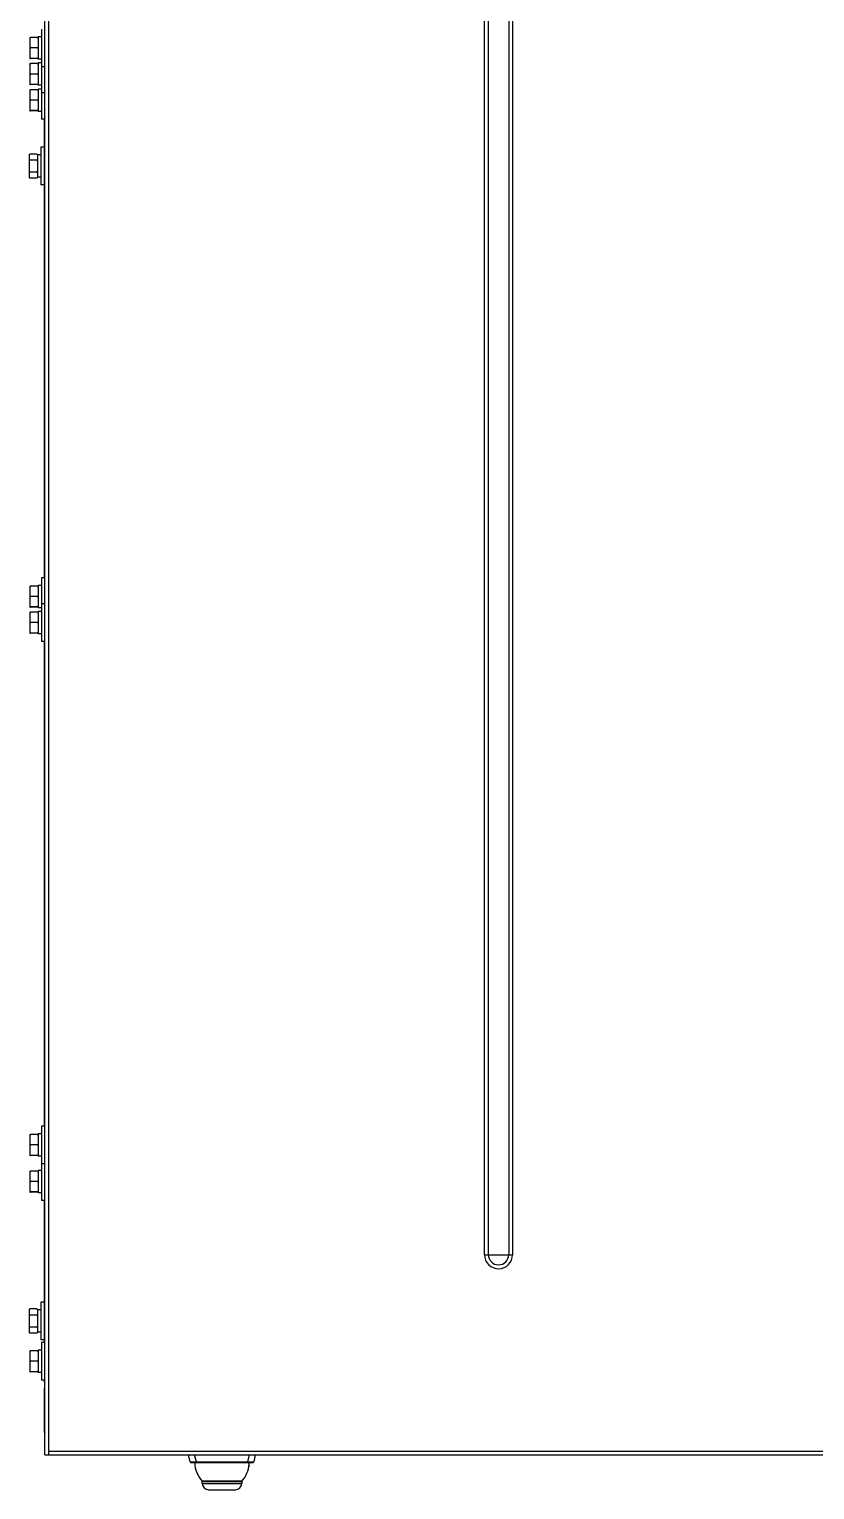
# Model space of a CAD drawing. Header units: millimetres. Extents: x 32496 to 166256, y 3504 to 23939.
# Drawn here: x 41605 to 41981, y 20102 to 20801 of the extents above; entities that cross this region are included whole.
import ezdxf

# ---------------------------------------------------------------- set-up
doc = ezdxf.new("R2010")
doc.units = ezdxf.units.MM
for name, color, linetype in [('2401-01144-S-M6-16HWM_1_0', 7, 'Continuous'), ('4215-19366_1_1_0', 7, 'Continuous'), ('4215-19374_1_1_0', 7, 'Continuous'), ('4215-23304_2_1_1_0', 7, 'Continuous'), ('PRT0001_1_1_1_1_1_1_0', 7, 'Continuous'), ('PRT0007_1_1_1_1_1_1_0', 7, 'Continuous'), ('PRT0023_1_1_1_1_1_1_0', 7, 'Continuous')]:
    doc.layers.add(name, color=color, linetype=linetype)

msp = doc.modelspace()

# ---------------------------------------------------------------- linework, layer by layer
at = {"layer": '2401-01144-S-M6-16HWM_1_0', "color": 7, "linetype": 'Continuous'}
for p, q in [((41605.04, 20797.408), (41605.04, 20787.369)), ((41608.74, 20797.414), (41605.34, 20797.414)), ((41609.04, 20797.738), (41609.04, 20787.038)), ((41610.64, 20797.738), (41609.04, 20797.738)), ((41610.64, 20801.388), (41610.64, 20783.388)), ((41608.74, 20792.439), (41605.34, 20792.439)), ((41605.04, 20784.908), (41605.04, 20774.869)), ((41608.74, 20787.414), (41605.34, 20787.414)), ((41608.74, 20787.363), (41605.34, 20787.363)), ((41608.74, 20784.914), (41605.34, 20784.914)), ((41610.64, 20787.038), (41609.04, 20787.038)), ((41609.04, 20785.238), (41609.04, 20774.538)), ((41610.64, 20785.238), (41609.04, 20785.238)), ((41610.64, 20783.389), (41610.64, 20770.888)), ((41612.24, 20783.388), (41610.64, 20783.388)), ((41608.74, 20779.939), (41605.34, 20779.939)), ((41608.74, 20774.914), (41605.34, 20774.914)), ((41608.74, 20774.863), (41605.34, 20774.863)), ((41610.64, 20774.538), (41609.04, 20774.538)), ((41605.04, 20772.408), (41605.04, 20762.369)), ((41608.74, 20772.414), (41605.34, 20772.414)), ((41608.74, 20767.439), (41605.34, 20767.439)), ((41609.04, 20772.738), (41609.04, 20762.038)), ((41610.64, 20772.738), (41609.04, 20772.738)), ((41610.64, 20770.889), (41610.64, 20758.388)), ((41612.24, 20770.888), (41610.64, 20770.888)), ((41608.74, 20762.414), (41605.34, 20762.414)), ((41608.74, 20762.363), (41605.34, 20762.363)), ((41610.64, 20762.038), (41609.04, 20762.038)), ((41612.24, 20758.388), (41610.64, 20758.388)), ((41604.74, 20741.362), (41605.039, 20741.661)), ((41604.74, 20741.362), (41604.74, 20730.415)), ((41605.039, 20741.661), (41605.04, 20741.662)), ((41608.44, 20741.662), (41605.04, 20741.662)), ((41608.74, 20741.362), (41608.44, 20741.662)), ((41608.74, 20741.362), (41608.74, 20730.415)), ((41610.34, 20741.238), (41608.74, 20741.238)), ((41610.34, 20744.888), (41610.34, 20726.888)), ((41611.94, 20744.888), (41610.34, 20744.888)), ((41608.44, 20738.774), (41605.04, 20738.774)), ((41608.44, 20733.001), (41605.04, 20733.001)), ((41604.74, 20730.415), (41605.04, 20730.115)), ((41608.44, 20730.115), (41605.04, 20730.115)), ((41608.74, 20730.415), (41608.44, 20730.115)), ((41610.34, 20730.538), (41608.74, 20730.538)), ((41611.94, 20726.888), (41610.34, 20726.888)), ((41610.64, 20538.888), (41610.64, 20526.388)), ((41612.24, 20538.888), (41610.64, 20538.888)), ((41605.04, 20534.908), (41605.04, 20524.869)), ((41608.74, 20534.914), (41605.34, 20534.914)), ((41608.74, 20529.939), (41605.34, 20529.939)), ((41609.04, 20535.238), (41609.04, 20524.538)), ((41610.64, 20535.238), (41609.04, 20535.238)), ((41608.74, 20524.914), (41605.34, 20524.914)), ((41608.74, 20524.863), (41605.34, 20524.863)), ((41610.64, 20524.538), (41609.04, 20524.538)), ((41609.04, 20522.738), (41609.04, 20512.038)), ((41610.64, 20522.738), (41609.04, 20522.738)), ((41610.64, 20526.388), (41610.64, 20508.388)), ((41612.24, 20526.388), (41610.64, 20526.388)), ((41605.04, 20522.408), (41605.04, 20512.369)), ((41608.74, 20522.414), (41605.34, 20522.414)), ((41608.74, 20517.439), (41605.34, 20517.439)), ((41608.74, 20512.414), (41605.34, 20512.414)), ((41608.74, 20512.363), (41605.34, 20512.363)), ((41610.64, 20512.038), (41609.04, 20512.038)), ((41612.24, 20508.388), (41610.64, 20508.388)), ((41605.04, 20272.408), (41605.04, 20262.369)), ((41608.74, 20272.414), (41605.34, 20272.414)), ((41609.04, 20272.738), (41609.04, 20262.038)), ((41610.64, 20272.738), (41609.04, 20272.738)), ((41610.64, 20276.388), (41610.64, 20258.388)), ((41612.24, 20276.388), (41610.64, 20276.388)), ((41608.74, 20267.439), (41605.34, 20267.439)), ((41608.74, 20262.414), (41605.34, 20262.414)), ((41608.74, 20262.363), (41605.34, 20262.363)), ((41610.64, 20262.038), (41609.04, 20262.038)), ((41610.64, 20258.389), (41610.64, 20240.888)), ((41612.24, 20258.388), (41610.64, 20258.388)), ((41605.04, 20254.908), (41605.04, 20244.869)), ((41608.74, 20254.914), (41605.34, 20254.914)), ((41609.04, 20255.238), (41609.04, 20244.538)), ((41610.64, 20255.238), (41609.04, 20255.238)), ((41608.74, 20249.939), (41605.34, 20249.939)), ((41608.74, 20244.914), (41605.34, 20244.914)), ((41608.74, 20244.863), (41605.34, 20244.863)), ((41610.64, 20244.538), (41609.04, 20244.538)), ((41612.24, 20240.888), (41610.64, 20240.888)), ((41604.74, 20188.612), (41605.039, 20188.911)), ((41604.74, 20188.612), (41604.74, 20177.665)), ((41605.039, 20188.911), (41605.04, 20188.912)), ((41608.44, 20188.912), (41605.04, 20188.912)), ((41608.74, 20188.612), (41608.44, 20188.912)), ((41608.74, 20188.612), (41608.74, 20177.665)), ((41610.34, 20188.488), (41608.74, 20188.488)), ((41610.34, 20192.138), (41610.34, 20174.138)), ((41611.94, 20192.138), (41610.34, 20192.138)), ((41608.44, 20186.024), (41605.04, 20186.024)), ((41608.44, 20180.251), (41605.04, 20180.251)), ((41604.74, 20177.665), (41605.04, 20177.365)), ((41608.44, 20177.365), (41605.04, 20177.365)), ((41608.74, 20177.665), (41608.44, 20177.365)), ((41610.34, 20177.788), (41608.74, 20177.788)), ((41611.94, 20174.138), (41610.34, 20174.138)), ((41605.04, 20168.908), (41605.04, 20158.869)), ((41608.74, 20168.914), (41605.34, 20168.914)), ((41609.04, 20169.238), (41609.04, 20158.538)), ((41610.64, 20169.238), (41609.04, 20169.238)), ((41610.64, 20172.888), (41610.64, 20154.888)), ((41612.24, 20172.888), (41610.64, 20172.888)), ((41608.74, 20163.939), (41605.34, 20163.939)), ((41608.74, 20158.914), (41605.34, 20158.914)), ((41608.74, 20158.863), (41605.34, 20158.863)), ((41610.64, 20158.538), (41609.04, 20158.538)), ((41612.24, 20154.888), (41610.64, 20154.888))]:
    msp.add_line(p, q, dxfattribs=at)
for centre, radius, start, end in [((41607.498, 20739.088), 3.556, 140.502617, 140.868127), ((41605.981, 20739.087), 3.557, 39.131867, 39.49683), ((41607.498, 20186.338), 3.556, 140.502617, 140.868127), ((41605.981, 20186.337), 3.557, 39.131866, 39.49683)]:
    msp.add_arc(centre, radius, start, end, dxfattribs=at)
for points, knots in [([(41605.04, 20797.408), (41605.063, 20797.408), (41605.163, 20797.41), (41605.263, 20797.412), (41605.34, 20797.414)], [0, 0, 0, 0, 0.2336903, 1, 1, 1, 1]), ([(41605.34, 20797.414), (41605.313, 20797.367), (41605.207, 20797.181), (41605.108, 20796.99), (41605.04, 20796.845)], [0, 0, 0, 0, 0.2509109, 1, 1, 1, 1]), ([(41609.04, 20797.408), (41609.016, 20797.408), (41608.916, 20797.41), (41608.816, 20797.412), (41608.74, 20797.414)], [0, 0, 0, 0, 0.2336895, 1, 1, 1, 1]), ([(41608.74, 20797.414), (41608.767, 20797.367), (41608.873, 20797.181), (41608.971, 20796.99), (41609.04, 20796.845)], [0, 0, 0, 0, 0.2509104, 1, 1, 1, 1]), ([(41605.04, 20793.008), (41605.063, 20792.96), (41605.156, 20792.767), (41605.259, 20792.579), (41605.34, 20792.439)], [0, 0, 0, 0, 0.2491229, 1, 1, 1, 1]), ([(41605.34, 20792.439), (41605.313, 20792.392), (41605.207, 20792.204), (41605.108, 20792.012), (41605.04, 20791.865)], [0, 0, 0, 0, 0.2508448, 1, 1, 1, 1]), ([(41609.04, 20793.008), (41609.017, 20792.96), (41608.923, 20792.767), (41608.821, 20792.579), (41608.74, 20792.439)], [0, 0, 0, 0, 0.2491233, 1, 1, 1, 1]), ([(41608.74, 20792.439), (41608.767, 20792.392), (41608.873, 20792.204), (41608.971, 20792.012), (41609.04, 20791.865)], [0, 0, 0, 0, 0.2508442, 1, 1, 1, 1]), ([(41605.04, 20787.988), (41605.063, 20787.94), (41605.156, 20787.745), (41605.259, 20787.555), (41605.34, 20787.414)], [0, 0, 0, 0, 0.2491901, 1, 1, 1, 1]), ([(41605.34, 20787.414), (41605.313, 20787.414), (41605.213, 20787.412), (41605.113, 20787.41), (41605.04, 20787.408)], [0, 0, 0, 0, 0.2655139, 1, 1, 1, 1]), ([(41605.04, 20787.369), (41605.063, 20787.368), (41605.163, 20787.366), (41605.263, 20787.364), (41605.34, 20787.363)], [0, 0, 0, 0, 0.2336903, 1, 1, 1, 1]), ([(41605.04, 20784.908), (41605.063, 20784.908), (41605.163, 20784.91), (41605.263, 20784.912), (41605.34, 20784.914)], [0, 0, 0, 0, 0.2336903, 1, 1, 1, 1]), ([(41605.34, 20784.914), (41605.313, 20784.867), (41605.207, 20784.681), (41605.108, 20784.49), (41605.04, 20784.345)], [0, 0, 0, 0, 0.2509109, 1, 1, 1, 1]), ([(41609.04, 20787.988), (41609.017, 20787.94), (41608.923, 20787.745), (41608.821, 20787.555), (41608.74, 20787.414)], [0, 0, 0, 0, 0.2491904, 1, 1, 1, 1]), ([(41608.74, 20787.414), (41608.766, 20787.414), (41608.866, 20787.412), (41608.966, 20787.41), (41609.04, 20787.408)], [0, 0, 0, 0, 0.2655125, 1, 1, 1, 1]), ([(41609.04, 20787.369), (41609.016, 20787.368), (41608.916, 20787.366), (41608.816, 20787.364), (41608.74, 20787.363)], [0, 0, 0, 0, 0.2336895, 1, 1, 1, 1]), ([(41609.04, 20784.908), (41609.016, 20784.908), (41608.916, 20784.91), (41608.816, 20784.912), (41608.74, 20784.914)], [0, 0, 0, 0, 0.2336895, 1, 1, 1, 1]), ([(41608.74, 20784.914), (41608.767, 20784.867), (41608.873, 20784.681), (41608.971, 20784.49), (41609.04, 20784.345)], [0, 0, 0, 0, 0.2509104, 1, 1, 1, 1]), ([(41605.04, 20780.508), (41605.063, 20780.46), (41605.156, 20780.267), (41605.259, 20780.079), (41605.34, 20779.939)], [0, 0, 0, 0, 0.2491229, 1, 1, 1, 1]), ([(41605.34, 20779.939), (41605.313, 20779.892), (41605.207, 20779.704), (41605.108, 20779.512), (41605.04, 20779.365)], [0, 0, 0, 0, 0.2508448, 1, 1, 1, 1]), ([(41605.04, 20775.488), (41605.063, 20775.44), (41605.156, 20775.245), (41605.259, 20775.055), (41605.34, 20774.914)], [0, 0, 0, 0, 0.2491901, 1, 1, 1, 1]), ([(41605.34, 20774.914), (41605.313, 20774.914), (41605.213, 20774.912), (41605.113, 20774.91), (41605.04, 20774.908)], [0, 0, 0, 0, 0.2655139, 1, 1, 1, 1]), ([(41605.04, 20774.869), (41605.063, 20774.868), (41605.163, 20774.866), (41605.263, 20774.864), (41605.34, 20774.863)], [0, 0, 0, 0, 0.2336903, 1, 1, 1, 1]), ([(41609.04, 20780.508), (41609.017, 20780.46), (41608.923, 20780.267), (41608.821, 20780.079), (41608.74, 20779.939)], [0, 0, 0, 0, 0.2491233, 1, 1, 1, 1]), ([(41608.74, 20779.939), (41608.767, 20779.892), (41608.873, 20779.704), (41608.971, 20779.512), (41609.04, 20779.365)], [0, 0, 0, 0, 0.2508442, 1, 1, 1, 1]), ([(41609.04, 20775.488), (41609.017, 20775.44), (41608.923, 20775.245), (41608.821, 20775.055), (41608.74, 20774.914)], [0, 0, 0, 0, 0.2491904, 1, 1, 1, 1]), ([(41608.74, 20774.914), (41608.766, 20774.914), (41608.866, 20774.912), (41608.966, 20774.91), (41609.04, 20774.908)], [0, 0, 0, 0, 0.2655125, 1, 1, 1, 1]), ([(41609.04, 20774.869), (41609.016, 20774.868), (41608.916, 20774.866), (41608.816, 20774.864), (41608.74, 20774.863)], [0, 0, 0, 0, 0.2336895, 1, 1, 1, 1]), ([(41605.04, 20772.408), (41605.063, 20772.408), (41605.163, 20772.41), (41605.263, 20772.412), (41605.34, 20772.414)], [0, 0, 0, 0, 0.2336903, 1, 1, 1, 1]), ([(41605.34, 20772.414), (41605.313, 20772.367), (41605.207, 20772.181), (41605.108, 20771.99), (41605.04, 20771.845)], [0, 0, 0, 0, 0.2509109, 1, 1, 1, 1]), ([(41605.04, 20768.008), (41605.063, 20767.96), (41605.156, 20767.767), (41605.259, 20767.579), (41605.34, 20767.439)], [0, 0, 0, 0, 0.2491229, 1, 1, 1, 1]), ([(41605.34, 20767.439), (41605.313, 20767.392), (41605.207, 20767.204), (41605.108, 20767.012), (41605.04, 20766.865)], [0, 0, 0, 0, 0.2508448, 1, 1, 1, 1]), ([(41609.04, 20772.408), (41609.016, 20772.408), (41608.916, 20772.41), (41608.816, 20772.412), (41608.74, 20772.414)], [0, 0, 0, 0, 0.2336895, 1, 1, 1, 1]), ([(41608.74, 20772.414), (41608.767, 20772.367), (41608.873, 20772.181), (41608.971, 20771.99), (41609.04, 20771.845)], [0, 0, 0, 0, 0.2509104, 1, 1, 1, 1]), ([(41609.04, 20768.008), (41609.017, 20767.96), (41608.923, 20767.767), (41608.821, 20767.579), (41608.74, 20767.439)], [0, 0, 0, 0, 0.2491233, 1, 1, 1, 1]), ([(41608.74, 20767.439), (41608.767, 20767.392), (41608.873, 20767.204), (41608.971, 20767.012), (41609.04, 20766.865)], [0, 0, 0, 0, 0.2508442, 1, 1, 1, 1]), ([(41605.04, 20762.988), (41605.063, 20762.94), (41605.156, 20762.745), (41605.259, 20762.555), (41605.34, 20762.414)], [0, 0, 0, 0, 0.2491901, 1, 1, 1, 1]), ([(41605.34, 20762.414), (41605.313, 20762.414), (41605.213, 20762.412), (41605.113, 20762.41), (41605.04, 20762.408)], [0, 0, 0, 0, 0.2655139, 1, 1, 1, 1]), ([(41605.04, 20762.369), (41605.063, 20762.368), (41605.163, 20762.366), (41605.263, 20762.364), (41605.34, 20762.363)], [0, 0, 0, 0, 0.2336903, 1, 1, 1, 1]), ([(41609.04, 20762.988), (41609.017, 20762.94), (41608.923, 20762.745), (41608.821, 20762.555), (41608.74, 20762.414)], [0, 0, 0, 0, 0.2491904, 1, 1, 1, 1]), ([(41608.74, 20762.414), (41608.766, 20762.414), (41608.866, 20762.412), (41608.966, 20762.41), (41609.04, 20762.408)], [0, 0, 0, 0, 0.2655125, 1, 1, 1, 1]), ([(41609.04, 20762.369), (41609.016, 20762.368), (41608.916, 20762.366), (41608.816, 20762.364), (41608.74, 20762.363)], [0, 0, 0, 0, 0.2336895, 1, 1, 1, 1]), ([(41605.04, 20741.662), (41605.014, 20741.636), (41604.916, 20741.535), (41604.821, 20741.43), (41604.754, 20741.349)], [0, 0, 0, 0, 0.2550393, 1, 1, 1, 1]), ([(41608.44, 20741.662), (41608.465, 20741.636), (41608.564, 20741.535), (41608.659, 20741.43), (41608.725, 20741.349)], [0, 0, 0, 0, 0.2550388, 1, 1, 1, 1]), ([(41604.74, 20739.104), (41604.763, 20739.076), (41604.858, 20738.962), (41604.96, 20738.854), (41605.04, 20738.774)], [0, 0, 0, 0, 0.24456, 1, 1, 1, 1]), ([(41605.04, 20733.001), (41605.013, 20732.974), (41604.909, 20732.868), (41604.81, 20732.757), (41604.74, 20732.671)], [0, 0, 0, 0, 0.2553548, 1, 1, 1, 1]), ([(41608.74, 20739.104), (41608.717, 20739.076), (41608.621, 20738.962), (41608.519, 20738.854), (41608.44, 20738.774)], [0, 0, 0, 0, 0.2445601, 1, 1, 1, 1]), ([(41608.44, 20733.001), (41608.467, 20732.974), (41608.571, 20732.868), (41608.67, 20732.757), (41608.74, 20732.671)], [0, 0, 0, 0, 0.2553539, 1, 1, 1, 1]), ([(41604.74, 20730.445), (41604.763, 20730.416), (41604.858, 20730.303), (41604.96, 20730.194), (41605.039, 20730.115)], [0, 0, 0, 0, 0.2445616, 1, 1, 1, 1]), ([(41608.74, 20730.445), (41608.717, 20730.416), (41608.621, 20730.303), (41608.519, 20730.194), (41608.44, 20730.115)], [0, 0, 0, 0, 0.2445616, 1, 1, 1, 1]), ([(41605.04, 20534.908), (41605.063, 20534.908), (41605.163, 20534.91), (41605.263, 20534.912), (41605.34, 20534.914)], [0, 0, 0, 0, 0.2336903, 1, 1, 1, 1]), ([(41605.34, 20534.914), (41605.313, 20534.867), (41605.207, 20534.681), (41605.108, 20534.49), (41605.04, 20534.345)], [0, 0, 0, 0, 0.2509109, 1, 1, 1, 1]), ([(41605.04, 20530.508), (41605.063, 20530.46), (41605.156, 20530.267), (41605.259, 20530.079), (41605.34, 20529.939)], [0, 0, 0, 0, 0.2491229, 1, 1, 1, 1]), ([(41605.34, 20529.939), (41605.313, 20529.892), (41605.207, 20529.704), (41605.108, 20529.512), (41605.04, 20529.365)], [0, 0, 0, 0, 0.2508448, 1, 1, 1, 1]), ([(41609.04, 20534.908), (41609.016, 20534.908), (41608.916, 20534.91), (41608.816, 20534.912), (41608.74, 20534.914)], [0, 0, 0, 0, 0.2336895, 1, 1, 1, 1]), ([(41608.74, 20534.914), (41608.767, 20534.867), (41608.873, 20534.681), (41608.971, 20534.49), (41609.04, 20534.345)], [0, 0, 0, 0, 0.2509104, 1, 1, 1, 1]), ([(41609.04, 20530.508), (41609.017, 20530.46), (41608.923, 20530.267), (41608.821, 20530.079), (41608.74, 20529.939)], [0, 0, 0, 0, 0.2491233, 1, 1, 1, 1]), ([(41608.74, 20529.939), (41608.767, 20529.892), (41608.873, 20529.704), (41608.971, 20529.512), (41609.04, 20529.365)], [0, 0, 0, 0, 0.2508442, 1, 1, 1, 1]), ([(41605.04, 20525.488), (41605.063, 20525.44), (41605.156, 20525.245), (41605.259, 20525.055), (41605.34, 20524.914)], [0, 0, 0, 0, 0.2491901, 1, 1, 1, 1]), ([(41605.34, 20524.914), (41605.313, 20524.914), (41605.213, 20524.912), (41605.113, 20524.91), (41605.04, 20524.908)], [0, 0, 0, 0, 0.2655139, 1, 1, 1, 1]), ([(41605.04, 20524.869), (41605.063, 20524.868), (41605.163, 20524.866), (41605.263, 20524.864), (41605.34, 20524.863)], [0, 0, 0, 0, 0.2336903, 1, 1, 1, 1]), ([(41609.04, 20525.488), (41609.017, 20525.44), (41608.923, 20525.245), (41608.821, 20525.055), (41608.74, 20524.914)], [0, 0, 0, 0, 0.2491904, 1, 1, 1, 1]), ([(41608.74, 20524.914), (41608.766, 20524.914), (41608.866, 20524.912), (41608.966, 20524.91), (41609.04, 20524.908)], [0, 0, 0, 0, 0.2655125, 1, 1, 1, 1]), ([(41609.04, 20524.869), (41609.016, 20524.868), (41608.916, 20524.866), (41608.816, 20524.864), (41608.74, 20524.863)], [0, 0, 0, 0, 0.2336895, 1, 1, 1, 1]), ([(41605.04, 20522.408), (41605.063, 20522.408), (41605.163, 20522.41), (41605.263, 20522.412), (41605.34, 20522.414)], [0, 0, 0, 0, 0.2336903, 1, 1, 1, 1]), ([(41605.34, 20522.414), (41605.313, 20522.367), (41605.207, 20522.181), (41605.108, 20521.99), (41605.04, 20521.845)], [0, 0, 0, 0, 0.2509109, 1, 1, 1, 1]), ([(41605.04, 20518.008), (41605.063, 20517.96), (41605.156, 20517.767), (41605.259, 20517.579), (41605.34, 20517.439)], [0, 0, 0, 0, 0.2491229, 1, 1, 1, 1]), ([(41605.34, 20517.439), (41605.313, 20517.392), (41605.207, 20517.204), (41605.108, 20517.012), (41605.04, 20516.865)], [0, 0, 0, 0, 0.2508448, 1, 1, 1, 1]), ([(41609.04, 20522.408), (41609.016, 20522.408), (41608.916, 20522.41), (41608.816, 20522.412), (41608.74, 20522.414)], [0, 0, 0, 0, 0.2336895, 1, 1, 1, 1]), ([(41608.74, 20522.414), (41608.767, 20522.367), (41608.873, 20522.181), (41608.971, 20521.99), (41609.04, 20521.845)], [0, 0, 0, 0, 0.2509104, 1, 1, 1, 1]), ([(41609.04, 20518.008), (41609.017, 20517.96), (41608.923, 20517.767), (41608.821, 20517.579), (41608.74, 20517.439)], [0, 0, 0, 0, 0.2491233, 1, 1, 1, 1]), ([(41608.74, 20517.439), (41608.767, 20517.392), (41608.873, 20517.204), (41608.971, 20517.012), (41609.04, 20516.865)], [0, 0, 0, 0, 0.2508442, 1, 1, 1, 1]), ([(41605.04, 20512.988), (41605.063, 20512.94), (41605.156, 20512.745), (41605.259, 20512.555), (41605.34, 20512.414)], [0, 0, 0, 0, 0.2491901, 1, 1, 1, 1]), ([(41605.34, 20512.414), (41605.313, 20512.414), (41605.213, 20512.412), (41605.113, 20512.41), (41605.04, 20512.408)], [0, 0, 0, 0, 0.2655139, 1, 1, 1, 1]), ([(41605.04, 20512.369), (41605.063, 20512.368), (41605.163, 20512.366), (41605.263, 20512.364), (41605.34, 20512.363)], [0, 0, 0, 0, 0.2336903, 1, 1, 1, 1]), ([(41609.04, 20512.988), (41609.017, 20512.94), (41608.923, 20512.745), (41608.821, 20512.555), (41608.74, 20512.414)], [0, 0, 0, 0, 0.2491904, 1, 1, 1, 1]), ([(41608.74, 20512.414), (41608.766, 20512.414), (41608.866, 20512.412), (41608.966, 20512.41), (41609.04, 20512.408)], [0, 0, 0, 0, 0.2655125, 1, 1, 1, 1]), ([(41609.04, 20512.369), (41609.016, 20512.368), (41608.916, 20512.366), (41608.816, 20512.364), (41608.74, 20512.363)], [0, 0, 0, 0, 0.2336895, 1, 1, 1, 1]), ([(41605.04, 20272.408), (41605.063, 20272.408), (41605.163, 20272.41), (41605.263, 20272.412), (41605.34, 20272.414)], [0, 0, 0, 0, 0.2336903, 1, 1, 1, 1]), ([(41605.34, 20272.414), (41605.313, 20272.367), (41605.207, 20272.181), (41605.108, 20271.99), (41605.04, 20271.845)], [0, 0, 0, 0, 0.2509109, 1, 1, 1, 1]), ([(41609.04, 20272.408), (41609.016, 20272.408), (41608.916, 20272.41), (41608.816, 20272.412), (41608.74, 20272.414)], [0, 0, 0, 0, 0.2336895, 1, 1, 1, 1]), ([(41608.74, 20272.414), (41608.767, 20272.367), (41608.873, 20272.181), (41608.971, 20271.99), (41609.04, 20271.845)], [0, 0, 0, 0, 0.2509104, 1, 1, 1, 1]), ([(41605.04, 20268.008), (41605.063, 20267.96), (41605.156, 20267.767), (41605.259, 20267.579), (41605.34, 20267.439)], [0, 0, 0, 0, 0.2491229, 1, 1, 1, 1]), ([(41605.34, 20267.439), (41605.313, 20267.392), (41605.207, 20267.204), (41605.108, 20267.012), (41605.04, 20266.865)], [0, 0, 0, 0, 0.2508448, 1, 1, 1, 1]), ([(41609.04, 20268.008), (41609.017, 20267.96), (41608.923, 20267.767), (41608.821, 20267.579), (41608.74, 20267.439)], [0, 0, 0, 0, 0.2491233, 1, 1, 1, 1]), ([(41608.74, 20267.439), (41608.767, 20267.392), (41608.873, 20267.204), (41608.971, 20267.012), (41609.04, 20266.865)], [0, 0, 0, 0, 0.2508442, 1, 1, 1, 1]), ([(41605.04, 20262.988), (41605.063, 20262.94), (41605.156, 20262.745), (41605.259, 20262.555), (41605.34, 20262.414)], [0, 0, 0, 0, 0.2491901, 1, 1, 1, 1]), ([(41605.34, 20262.414), (41605.313, 20262.414), (41605.213, 20262.412), (41605.113, 20262.41), (41605.04, 20262.408)], [0, 0, 0, 0, 0.2655139, 1, 1, 1, 1]), ([(41605.04, 20262.369), (41605.063, 20262.368), (41605.163, 20262.366), (41605.263, 20262.364), (41605.34, 20262.363)], [0, 0, 0, 0, 0.2336903, 1, 1, 1, 1]), ([(41609.04, 20262.988), (41609.017, 20262.94), (41608.923, 20262.745), (41608.821, 20262.555), (41608.74, 20262.414)], [0, 0, 0, 0, 0.2491904, 1, 1, 1, 1]), ([(41608.74, 20262.414), (41608.766, 20262.414), (41608.866, 20262.412), (41608.966, 20262.41), (41609.04, 20262.408)], [0, 0, 0, 0, 0.2655125, 1, 1, 1, 1]), ([(41609.04, 20262.369), (41609.016, 20262.368), (41608.916, 20262.366), (41608.816, 20262.364), (41608.74, 20262.363)], [0, 0, 0, 0, 0.2336895, 1, 1, 1, 1]), ([(41605.04, 20254.908), (41605.063, 20254.908), (41605.163, 20254.91), (41605.263, 20254.912), (41605.34, 20254.914)], [0, 0, 0, 0, 0.2336903, 1, 1, 1, 1]), ([(41605.34, 20254.914), (41605.313, 20254.867), (41605.207, 20254.681), (41605.108, 20254.49), (41605.04, 20254.345)], [0, 0, 0, 0, 0.2509109, 1, 1, 1, 1]), ([(41605.04, 20250.508), (41605.063, 20250.46), (41605.156, 20250.267), (41605.259, 20250.079), (41605.34, 20249.939)], [0, 0, 0, 0, 0.2491229, 1, 1, 1, 1]), ([(41609.04, 20254.908), (41609.016, 20254.908), (41608.916, 20254.91), (41608.816, 20254.912), (41608.74, 20254.914)], [0, 0, 0, 0, 0.2336895, 1, 1, 1, 1]), ([(41608.74, 20254.914), (41608.767, 20254.867), (41608.873, 20254.681), (41608.971, 20254.49), (41609.04, 20254.345)], [0, 0, 0, 0, 0.2509104, 1, 1, 1, 1]), ([(41609.04, 20250.508), (41609.017, 20250.46), (41608.923, 20250.267), (41608.821, 20250.079), (41608.74, 20249.939)], [0, 0, 0, 0, 0.2491233, 1, 1, 1, 1]), ([(41605.34, 20249.939), (41605.313, 20249.892), (41605.207, 20249.704), (41605.108, 20249.512), (41605.04, 20249.365)], [0, 0, 0, 0, 0.2508448, 1, 1, 1, 1]), ([(41605.04, 20245.488), (41605.063, 20245.44), (41605.156, 20245.245), (41605.259, 20245.055), (41605.34, 20244.914)], [0, 0, 0, 0, 0.2491901, 1, 1, 1, 1]), ([(41605.34, 20244.914), (41605.313, 20244.914), (41605.213, 20244.912), (41605.113, 20244.91), (41605.04, 20244.908)], [0, 0, 0, 0, 0.2655139, 1, 1, 1, 1]), ([(41605.04, 20244.869), (41605.063, 20244.868), (41605.163, 20244.866), (41605.263, 20244.864), (41605.34, 20244.863)], [0, 0, 0, 0, 0.2336903, 1, 1, 1, 1]), ([(41608.74, 20249.939), (41608.767, 20249.892), (41608.873, 20249.704), (41608.971, 20249.512), (41609.04, 20249.365)], [0, 0, 0, 0, 0.2508442, 1, 1, 1, 1]), ([(41609.04, 20245.488), (41609.017, 20245.44), (41608.923, 20245.245), (41608.821, 20245.055), (41608.74, 20244.914)], [0, 0, 0, 0, 0.2491904, 1, 1, 1, 1]), ([(41608.74, 20244.914), (41608.766, 20244.914), (41608.866, 20244.912), (41608.966, 20244.91), (41609.04, 20244.908)], [0, 0, 0, 0, 0.2655125, 1, 1, 1, 1]), ([(41609.04, 20244.869), (41609.016, 20244.868), (41608.916, 20244.866), (41608.816, 20244.864), (41608.74, 20244.863)], [0, 0, 0, 0, 0.2336895, 1, 1, 1, 1]), ([(41605.04, 20188.912), (41605.014, 20188.886), (41604.916, 20188.785), (41604.821, 20188.68), (41604.754, 20188.599)], [0, 0, 0, 0, 0.2550393, 1, 1, 1, 1]), ([(41608.44, 20188.912), (41608.465, 20188.886), (41608.564, 20188.785), (41608.659, 20188.68), (41608.725, 20188.599)], [0, 0, 0, 0, 0.2550388, 1, 1, 1, 1]), ([(41604.74, 20186.354), (41604.763, 20186.326), (41604.858, 20186.212), (41604.96, 20186.104), (41605.04, 20186.024)], [0, 0, 0, 0, 0.24456, 1, 1, 1, 1]), ([(41605.04, 20180.251), (41605.013, 20180.224), (41604.909, 20180.118), (41604.81, 20180.007), (41604.74, 20179.921)], [0, 0, 0, 0, 0.2553548, 1, 1, 1, 1]), ([(41608.74, 20186.354), (41608.717, 20186.326), (41608.621, 20186.212), (41608.519, 20186.104), (41608.44, 20186.024)], [0, 0, 0, 0, 0.2445601, 1, 1, 1, 1]), ([(41608.44, 20180.251), (41608.467, 20180.224), (41608.571, 20180.118), (41608.67, 20180.007), (41608.74, 20179.921)], [0, 0, 0, 0, 0.2553539, 1, 1, 1, 1]), ([(41604.74, 20177.695), (41604.763, 20177.666), (41604.858, 20177.553), (41604.96, 20177.444), (41605.039, 20177.365)], [0, 0, 0, 0, 0.2445616, 1, 1, 1, 1]), ([(41608.74, 20177.695), (41608.717, 20177.666), (41608.621, 20177.553), (41608.519, 20177.444), (41608.44, 20177.365)], [0, 0, 0, 0, 0.2445616, 1, 1, 1, 1]), ([(41605.04, 20168.908), (41605.063, 20168.908), (41605.163, 20168.91), (41605.263, 20168.912), (41605.34, 20168.914)], [0, 0, 0, 0, 0.2336903, 1, 1, 1, 1]), ([(41605.34, 20168.914), (41605.313, 20168.867), (41605.207, 20168.681), (41605.108, 20168.49), (41605.04, 20168.345)], [0, 0, 0, 0, 0.2509109, 1, 1, 1, 1]), ([(41609.04, 20168.908), (41609.016, 20168.908), (41608.916, 20168.91), (41608.816, 20168.912), (41608.74, 20168.914)], [0, 0, 0, 0, 0.2336895, 1, 1, 1, 1]), ([(41608.74, 20168.914), (41608.767, 20168.867), (41608.873, 20168.681), (41608.971, 20168.49), (41609.04, 20168.345)], [0, 0, 0, 0, 0.2509104, 1, 1, 1, 1]), ([(41605.04, 20164.508), (41605.063, 20164.46), (41605.156, 20164.267), (41605.259, 20164.079), (41605.34, 20163.939)], [0, 0, 0, 0, 0.2491229, 1, 1, 1, 1]), ([(41605.34, 20163.939), (41605.313, 20163.892), (41605.207, 20163.704), (41605.108, 20163.512), (41605.04, 20163.365)], [0, 0, 0, 0, 0.2508448, 1, 1, 1, 1]), ([(41605.04, 20159.488), (41605.063, 20159.44), (41605.156, 20159.245), (41605.259, 20159.055), (41605.34, 20158.914)], [0, 0, 0, 0, 0.2491901, 1, 1, 1, 1]), ([(41609.04, 20164.508), (41609.017, 20164.46), (41608.923, 20164.267), (41608.821, 20164.079), (41608.74, 20163.939)], [0, 0, 0, 0, 0.2491233, 1, 1, 1, 1]), ([(41608.74, 20163.939), (41608.767, 20163.892), (41608.873, 20163.704), (41608.971, 20163.512), (41609.04, 20163.365)], [0, 0, 0, 0, 0.2508442, 1, 1, 1, 1]), ([(41609.04, 20159.488), (41609.017, 20159.44), (41608.923, 20159.245), (41608.821, 20159.055), (41608.74, 20158.914)], [0, 0, 0, 0, 0.2491904, 1, 1, 1, 1]), ([(41605.34, 20158.914), (41605.313, 20158.914), (41605.213, 20158.912), (41605.113, 20158.91), (41605.04, 20158.908)], [0, 0, 0, 0, 0.2655139, 1, 1, 1, 1]), ([(41605.04, 20158.869), (41605.063, 20158.868), (41605.163, 20158.866), (41605.263, 20158.864), (41605.34, 20158.863)], [0, 0, 0, 0, 0.2336903, 1, 1, 1, 1]), ([(41608.74, 20158.914), (41608.766, 20158.914), (41608.866, 20158.912), (41608.966, 20158.91), (41609.04, 20158.908)], [0, 0, 0, 0, 0.2655125, 1, 1, 1, 1]), ([(41609.04, 20158.869), (41609.016, 20158.868), (41608.916, 20158.866), (41608.816, 20158.864), (41608.74, 20158.863)], [0, 0, 0, 0, 0.2336895, 1, 1, 1, 1])]:
    msp.add_open_spline(points, degree=3, knots=knots, dxfattribs=at)
for points in [[(41605.04, 20738.774), (41604.932, 20738.558), (41604.831, 20738.338), (41604.74, 20738.115)], [(41604.74, 20733.661), (41604.831, 20733.437), (41604.932, 20733.217), (41605.04, 20733.001)], [(41608.44, 20738.774), (41608.548, 20738.558), (41608.649, 20738.338), (41608.74, 20738.115)], [(41608.74, 20733.661), (41608.649, 20733.437), (41608.548, 20733.217), (41608.44, 20733.001)], [(41605.04, 20186.024), (41604.932, 20185.808), (41604.831, 20185.588), (41604.74, 20185.365)], [(41604.74, 20180.911), (41604.831, 20180.687), (41604.932, 20180.467), (41605.04, 20180.251)], [(41608.44, 20186.024), (41608.548, 20185.808), (41608.649, 20185.588), (41608.74, 20185.365)], [(41608.74, 20180.911), (41608.649, 20180.687), (41608.548, 20180.467), (41608.44, 20180.251)]]:
    msp.add_open_spline(points, degree=3, dxfattribs=at)
at = {"layer": '4215-19366_1_1_0', "color": 7, "linetype": 'Continuous'}
for p, q in [((41611.94, 20758.388), (41611.94, 20538.888)), ((41612.24, 20719.388), (41611.94, 20719.388)), ((41612.24, 20717.388), (41611.94, 20717.388)), ((41611.94, 20508.388), (41611.94, 20276.388)), ((41611.94, 20288.888), (41612.24, 20288.888)), ((41611.94, 20240.888), (41611.94, 20172.888)), ((41611.94, 20154.888), (41611.94, 20153.888)), ((41612.24, 20153.888), (41611.94, 20153.888))]:
    msp.add_line(p, q, dxfattribs=at)
at = {"layer": '4215-19374_1_1_0', "color": 7, "linetype": 'Continuous'}
for p, q in [((41611.94, 20150.888), (41611.94, 20129.888)), ((41611.94, 20150.888), (41612.24, 20150.888)), ((41612.24, 20129.888), (41611.94, 20129.888))]:
    msp.add_line(p, q, dxfattribs=at)
at = {"layer": '4215-19374_1_1_0', "color": 9, "linetype": 'Continuous'}
msp.add_line((41612.24, 20149.688), (41611.94, 20149.688), dxfattribs=at)
at = {"layer": '4215-19374_1_1_0', "color": 7, "linetype": 'Continuous'}
msp.add_arc((41613.94, 20130.888), 2, 210.000812, 211.600091, dxfattribs=at)
at = {"layer": '4215-23304_2_1_1_0', "color": 7, "linetype": 'Continuous'}
for p, q in [((41612.24, 20119.138), (41612.24, 21440.638)), ((41612.24, 20119.138), (42346.64, 20119.138)), ((41613.94, 20120.838), (41613.94, 20119.138))]:
    msp.add_line(p, q, dxfattribs=at)
at = {"layer": '4215-23304_2_1_1_0', "color": 9, "linetype": 'Continuous'}
for p, q in [((41613.94, 21438.938), (41613.94, 20120.838)), ((41822.732, 20214.888), (41822.732, 21344.888)), ((41824.595, 20214.888), (41824.595, 21344.888)), ((41834.285, 21344.888), (41834.285, 20214.888)), ((41836.148, 21344.888), (41836.148, 20214.888)), ((41822.732, 20214.888), (41836.148, 20214.888)), ((41613.94, 20120.838), (42344.94, 20120.838))]:
    msp.add_line(p, q, dxfattribs=at)
for radius in [6.708, 4.845]:
    msp.add_arc((41829.44, 20214.888), radius, 180, 0, dxfattribs=at)
at = {"layer": 'PRT0001_1_1_1_1_1_1_0', "color": 7, "linetype": 'Continuous'}
for p, q in [((41681.827, 20115.772), (41681.043, 20119.138)), ((41712.987, 20119.138), (41712.206, 20115.778)), ((41682.314, 20115.385), (41711.719, 20115.391)), ((41712.206, 20115.778), (41712.206, 20115.778))]:
    msp.add_line(p, q, dxfattribs=at)
at = {"layer": 'PRT0001_1_1_1_1_1_1_0', "color": 9, "linetype": 'Continuous'}
for p, q in [((41684.805, 20115.821), (41683.916, 20119.146)), ((41684.805, 20115.821), (41683.918, 20119.138)), ((41710.115, 20119.146), (41709.228, 20115.826)), ((41710.113, 20119.138), (41709.228, 20115.826)), ((41684.805, 20115.821), (41709.228, 20115.826)), ((41684.805, 20115.821), (41684.805, 20115.386)), ((41709.228, 20115.39), (41709.228, 20115.826))]:
    msp.add_line(p, q, dxfattribs=at)
at = {"layer": 'PRT0001_1_1_1_1_1_1_0', "color": 7, "linetype": 'Continuous'}
for centre, start, end in [((41682.314, 20115.885), 193.09806, 270.010398), ((41711.719, 20115.891), 270.010626, 346.935113)]:
    msp.add_arc(centre, 0.5, start, end, dxfattribs=at)
at = {"layer": 'PRT0001_1_1_1_1_1_1_0', "color": 9, "linetype": 'Continuous'}
for points, knots in [([(41681.827, 20115.772), (41681.827, 20115.77), (41681.833, 20115.768), (41681.844, 20115.766), (41681.863, 20115.763), (41681.901, 20115.76), (41681.967, 20115.757), (41682.066, 20115.754), (41682.192, 20115.753), (41682.342, 20115.753), (41682.517, 20115.754), (41682.792, 20115.758), (41683.179, 20115.766), (41683.686, 20115.78), (41684.235, 20115.799), (41684.613, 20115.813), (41684.805, 20115.821)], [0, 0, 0, 0, 0.0017913, 0.0057302, 0.011975, 0.0205512, 0.0447062, 0.0780576, 0.12027, 0.1709763, 0.2296677, 0.2957488, 0.447406, 0.6197865, 0.8063981, 1, 1, 1, 1]), ([(41709.228, 20115.826), (41709.42, 20115.818), (41709.798, 20115.803), (41710.347, 20115.785), (41710.854, 20115.771), (41711.241, 20115.763), (41711.516, 20115.76), (41711.69, 20115.758), (41711.841, 20115.758), (41711.967, 20115.76), (41712.066, 20115.762), (41712.132, 20115.765), (41712.17, 20115.769), (41712.189, 20115.771), (41712.2, 20115.774), (41712.206, 20115.776), (41712.206, 20115.778)], [0, 0, 0, 0, 0.1936025, 0.380202, 0.5525525, 0.7041907, 0.770274, 0.8289763, 0.8796935, 0.9219133, 0.9552699, 0.9794278, 0.9880037, 0.9942487, 0.9981916, 1, 1, 1, 1])]:
    msp.add_open_spline(points, degree=3, knots=knots, dxfattribs=at)
at = {"layer": 'PRT0007_1_1_1_1_1_1_0', "color": 7, "linetype": 'Continuous'}
for p, q in [((41709.854, 20115.391), (41709.854, 20113.341)), ((41709.934, 20114.996), (41709.911, 20115.039)), ((41687.766, 20106.386), (41706.27, 20106.39))]:
    msp.add_line(p, q, dxfattribs=at)
at = {"layer": 'PRT0007_1_1_1_1_1_1_0', "color": 9, "linetype": 'Continuous'}
for p, q in [((41687.761, 20106.481), (41687.548, 20106.481)), ((41688.009, 20106.481), (41687.761, 20106.481)), ((41706.255, 20106.484), (41688.009, 20106.481)), ((41706.487, 20106.484), (41706.255, 20106.484)), ((41706.487, 20106.484), (41706.489, 20106.484))]:
    msp.add_line(p, q, dxfattribs=at)
at = {"layer": 'PRT0007_1_1_1_1_1_1_0', "color": 7, "linetype": 'Continuous'}
for centre, radius, start, end in [((41697.017, 20115.388), 13, 180.007548, 223.249283), ((41697.017, 20115.388), 13, 316.771878, 357.039077), ((41697.017, 20115.388), 13, 358.224755, 0.010615), ((41687.766, 20106.686), 0.3, 223.249263, 270.010579), ((41706.27, 20106.69), 0.3, 269.997316, 316.771925)]:
    msp.add_arc(centre, radius, start, end, dxfattribs=at)
at = {"layer": 'PRT0007_1_1_1_1_1_1_0', "color": 9, "linetype": 'Continuous'}
for centre, radius, start, end in [((41709.552, 20115.247), 0.464, 9.054625, 18.297207), ((41709.556, 20115.247), 0.459, 5.40319, 9.048238), ((41709.565, 20115.248), 0.451, 359.379569, 5.41213)]:
    msp.add_arc(centre, radius, start, end, dxfattribs=at)
at = {"layer": 'PRT0007_1_1_1_1_1_1_0', "color": 7, "linetype": 'Continuous'}
msp.add_open_spline([(41709.911, 20115.039), (41709.892, 20115.081), (41709.876, 20115.126), (41709.867, 20115.171)], degree=3, dxfattribs=at)
msp.add_open_spline([(41709.999, 20114.717), (41710, 20114.74), (41709.999, 20114.837), (41709.969, 20114.933), (41709.934, 20114.996)], degree=3, knots=[0, 0, 0, 0, 0.2469993, 1, 1, 1, 1], dxfattribs=at)
at = {"layer": 'PRT0023_1_1_1_1_1_1_0', "color": 7, "linetype": 'Continuous'}
for p, q in [((41687.568, 20105.386), (41687.568, 20106.386)), ((41687.75, 20106.386), (41687.568, 20106.386)), ((41706.509, 20106.39), (41706.269, 20106.39)), ((41706.468, 20106.39), (41706.468, 20105.39)), ((41706.468, 20105.39), (41706.509, 20105.39)), ((41706.509, 20105.39), (41706.509, 20106.39)), ((41690.569, 20102.387), (41703.469, 20102.389))]:
    msp.add_line(p, q, dxfattribs=at)
at = {"layer": 'PRT0023_1_1_1_1_1_1_0', "color": 9, "linetype": 'Continuous'}
msp.add_line((41687.568, 20105.386), (41706.468, 20105.39), dxfattribs=at)
at = {"layer": 'PRT0023_1_1_1_1_1_1_0', "color": 7, "linetype": 'Continuous'}
for centre, start, end in [((41690.568, 20105.387), 180.01058, 270.01058), ((41703.468, 20105.389), 270.01058, 0.01058), ((41703.509, 20105.389), 270.01058, 0.01058)]:
    msp.add_arc(centre, 3, start, end, dxfattribs=at)

doc.saveas('drawing.dxf')
